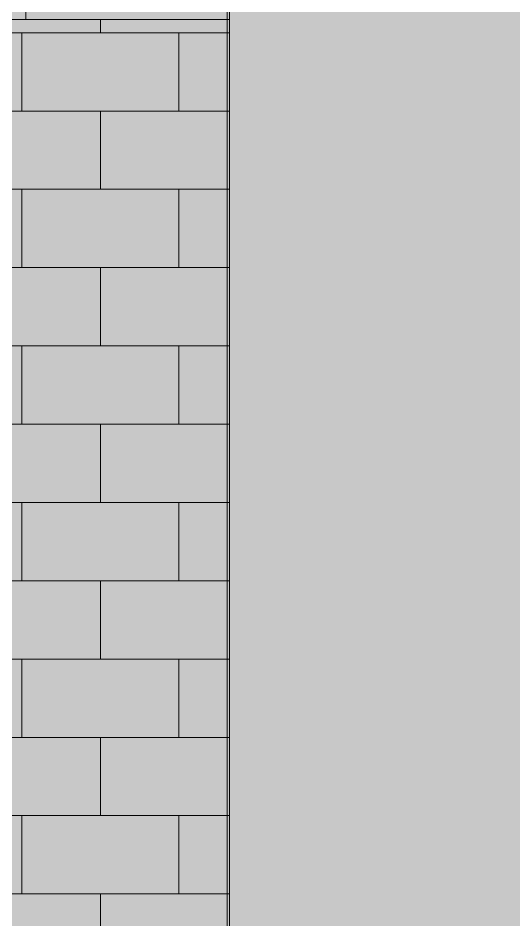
# Model space of a CAD drawing. Header units: millimetres. Extents: x 141848 to 1648660, y -821378 to -151356.
# Drawn here: x 462976 to 466140, y -259166 to -253406 of the extents above; entities that cross this region are included whole.
import ezdxf

# ---------------------------------------------------------------- set-up
doc = ezdxf.new("R2010")
doc.units = ezdxf.units.MM
doc.header["$MEASUREMENT"] = 0
doc.layers.add('Sols_ Dalles', color=7, linetype='Continuous')

# ---------------------------------------------------------------- blocks, each defined once
blk = doc.blocks.new('Dalle_30_2', base_point=(380203, -171995.6))
at = {"layer": 'Sols_ Dalles', "linetype": 'Continuous', "lineweight": 0, "true_color": 0x2e271c}
blk.add_hatch(color=250, dxfattribs=at).paths.add_polyline_path([(380203, -171995.6), (380203, -230015.6), (380203, -260810.6), (415474.6, -260810.6), (415474.6, -260795.6), (415474.6, -258650), (415474.6, -258010.6), (415474.6, -222495.6), (405655.1, -222495.6), (405655.1, -218295.6), (415454.1, -218295.6), (415454.1, -204495.6), (412055.1, -204495.6), (412055.1, -201780.6), (412055.1, -189810.6), (436505.1, -189810.6), (436505.1, -253395.6), (436505.1, -253415.6), (437905.1, -253415.6), (437905.1, -253395.6), (437905.1, -188410.6), (410655.1, -188410.6), (410655.1, -200380.6), (410655.1, -205895.6), (414054.1, -205895.6), (414054.1, -216895.6), (404255.1, -216895.6), (404255.1, -223895.6), (414054.1, -223895.6), (414054.1, -258650), (414054.1, -259410.6), (382689.7, -259410.6), (381560.2, -259410.6), (381560.2, -231415.6), (381560.2, -173395.6), (462925.6, -173395.6), (462925.6, -253415.6), (464325.6, -253415.6), (464325.6, -171995.6)])
at = {"layer": 'Sols_ Dalles', "color": 250, "linetype": 'Continuous', "lineweight": 5, "true_color": 0x1f1f1f, "flags": 128}
blk.add_lwpolyline([(462925.6, -173395.6), (462925.6, -253415.6), (464325.6, -253415.6), (464325.6, -171995.6)], dxfattribs=at)
blk = doc.blocks.new('Dalle_31_2', base_point=(360548, -295062.6))
at = {"linetype": 'Continuous', "lineweight": 0, "true_color": 0x6f6f6f}
h = blk.add_hatch(color=8, dxfattribs=at)
h.paths.add_polyline_path([(360548, -295062.6), (487920.3, -293826.9), (487920.3, -270902.7), (487462.6, -270902.7), (472885.8, -271040.8), (472885.8, -271062.3, 0.001346), (472885.8, -271073), (472896.7, -273095.2, -0.414214), (470907.5, -275106), (462184.1, -275106, -0.005189), (462131, -275116.1), (454147.5, -275196.2), (438770.5, -275253.2, -0.386553), (436572.6, -273475.4, -0.025189), (436562.2, -273329.3), (436569.5, -267730.3, -0.098562), (436800.2, -266943.7), (436817.2, -266951.5, -0.258849), (438655, -265605.8), (438652.7, -265587.3), (439337.1, -265587.3), (439337.1, -265687.3), (439337.1, -270687.3), (469237.1, -270687.3), (469237.1, -265687.3), (470907.5, -265687.3), (472605.1, -265687.3), (472605.1, -163737.6), (371862.6, -163737.6), (371862.6, -271040.6), (371883, -271040.6), (371883.2, -272000.5), (371882.7, -272000.5, -0.409427), (367883.2, -275935), (360548, -275935)])
h.paths.add_polyline_path([(377135.1, -260640), (373845.1, -260640), (373845.1, -248365), (373845.1, -243090), (373845.1, -242190), (377135.1, -242190)], flags=0)
h.paths.add_polyline_path([(380203, -193810.6), (380203, -171995.6), (431505.8, -171995.6), (464309.6, -171995.6), (464309.6, -262265.6), (464309.6, -262365.6), (438593.7, -262350.6), (437925.6, -262350.6), (436549.6, -262350.6), (436549.6, -189810.6), (412055.1, -189810.6), (412055.1, -201780.6), (412055.1, -204495.6), (415454.1, -204495.6), (415454.1, -208495.6), (415454.1, -218295.6), (405655.1, -218295.6), (405655.1, -222495.6), (415474.6, -222495.6), (415474.6, -260810.6), (380203, -260810.6), (380203, -230015.6)], flags=0)
h.paths.add_polyline_path([(381436.6, -269433.9, -0.090319), (381558.3, -268727.6, -0.201449), (382612.2, -267592.7, -0.104211), (383417.5, -267415.1), (384017.5, -267409.4, -0.104045), (384824.9, -267571.2, -0.238255), (385983.8, -268953.3, -0.055189), (386036.4, -269390.3), (386038.4, -269611.4), (386050.6, -270890.3), (385792.1, -271892.8, -0.267949), (384069.6, -272909.1), (383469.6, -272914.8, -0.193717), (382078.8, -272370.2, -0.070569), (381728.2, -271931.3, -0.131652), (381450.8, -270933.8)], flags=0)
h.paths.add_polyline_path([(392016.5, -273452.1), (392030, -267377.8, -0.380557), (394016.5, -265609.8), (394094.2, -265609.8), (394094.2, -270609.8), (409094.2, -270609.8), (409094.2, -265609.8), (414055.7, -265609.8, -0.414214), (415555.7, -267109.8), (415555.7, -273660.7, -0.345502), (413836.8, -275433.4), (394027.3, -275599, -0.415791), (392016.5, -273599)], flags=0)
h.paths.add_polyline_path([(424209.6, -271504.1, -0.134474), (423930.5, -270484.9), (423930.5, -268984.9, -0.414214), (425930.5, -266984.9), (426530.5, -266984.9, -0.414214), (428530.5, -268984.9), (428530.5, -270484.9, -0.12882), (428273.5, -271465.6, -0.270936), (426530.5, -272484.9), (425930.5, -272484.9, -0.26498)], flags=0)
at = {"color": 9, "linetype": 'Continuous', "lineweight": 5, "flags": 128}
blk.add_lwpolyline([(380203, -193810.6), (380203, -230015.6), (380203, -260810.6), (415474.6, -260810.6), (415474.6, -222495.6), (405655.1, -222495.6), (405655.1, -218295.6), (415454.1, -218295.6), (415454.1, -208495.6), (415454.1, -204495.6), (412055.1, -204495.6), (412055.1, -201780.6), (412055.1, -189810.6), (436549.6, -189810.6), (436549.6, -262350.6), (437925.6, -262350.6), (438593.7, -262350.6), (464309.6, -262365.6), (464309.6, -262265.6), (464309.6, -171995.6), (431505.8, -171995.6), (380203, -171995.6)], close=True, dxfattribs=at)
blk = doc.blocks.new('Dalle_41_2', base_point=(436549.6, -253415.6))
at = {"layer": 'Sols_ Dalles', "linetype": 'Continuous', "lineweight": 0, "true_color": 0x2e271c}
blk.add_hatch(color=250, dxfattribs=at).paths.add_polyline_path([(436549.6, -253415.6), (436549.6, -262350.9), (464309.6, -262365.6), (464309.6, -253415.6), (462925.6, -253415.6), (462925.6, -261165.6), (450865.6, -261165.6), (450865.6, -259365.6), (449225.6, -259365.6), (449225.6, -261165.6), (437925.1, -261165.6), (437925.1, -257683.7), (439425.1, -257683.7), (439425.1, -256655.6), (437925.1, -256655.6), (437925.1, -253415.6)])
at = {"layer": 'Sols_ Dalles', "color": 250, "linetype": 'Continuous', "lineweight": 5, "true_color": 0x1f1f1f, "flags": 128}
blk.add_lwpolyline([(436549.6, -253415.6), (436549.6, -262350.9), (464309.6, -262365.6), (464309.6, -253415.6), (462925.6, -253415.6), (462925.6, -261165.6), (450865.6, -261165.6), (450865.6, -259365.6), (449225.6, -259365.6), (449225.6, -261165.6), (437925.1, -261165.6), (437925.1, -257683.7), (439425.1, -257683.7), (439425.1, -256655.6), (437925.1, -256655.6), (437925.1, -253415.6)], close=True, dxfattribs=at)
blk = doc.blocks.new('Tôle profilée 25_6')
at = {"color": 7, "linetype": 'Continuous', "lineweight": 5}
blk.add_line((0, 123.5), (0, 0), dxfattribs=at)

msp = doc.modelspace()

# ---------------------------------------------------------------- hatches: boundary and pattern name
at = {"linetype": 'Continuous', "lineweight": 5}
h = msp.add_hatch(dxfattribs=at)
h.set_pattern_fill('Panneau_100x50_0002', color=9, style=0, pattern_type=2)
h.set_pattern_definition([(0, (0, 0), (0, 500), []), (90, (0, 0), (-1000, 0), [500, -500]), (90, (500, 500), (-1000, 0), [500, -500])])
h.paths.add_polyline_path([(436505.061, -262550.571), (436505.061, -255066.557), (436525.061, -255066.557), (436525.061, -253415.571), (437925.061, -253415.571), (437925.061, -256655.571), (439725.061, -256655.571), (439725.061, -257683.66), (437925.061, -257683.66), (437925.061, -261165.571), (449225.553, -261165.571), (449225.553, -259365.571), (450865.553, -259365.571), (450865.553, -261165.571), (462925.553, -261165.571), (462925.553, -253415.571), (464325.553, -253415.571), (464325.553, -262465.571), (464309.564, -262465.571), (462925.553, -262565.571), (439325.553, -262565.571), (436549.587, -262565.571), (436549.587, -262550.571)])

# ---------------------------------------------------------------- linework, layer by layer
at = {"color": 7, "linetype": 'Continuous', "lineweight": 5, "flags": 128}
msp.add_lwpolyline([(436505.061, -262550.571), (436505.061, -255066.557), (436525.061, -255066.557), (436525.061, -253415.571), (437925.061, -253415.571), (437925.061, -256655.571), (439725.061, -256655.571), (439725.061, -257683.66), (437925.061, -257683.66), (437925.061, -261165.571), (449225.553, -261165.571), (449225.553, -259365.571), (450865.553, -259365.571), (450865.553, -261165.571), (462925.553, -261165.571), (462925.553, -253415.571), (464325.553, -253415.571), (464325.553, -262465.571), (464309.564, -262465.571), (462925.553, -262565.571), (439325.553, -262565.571), (436549.587, -262565.571), (436549.587, -262550.571)], close=True, dxfattribs=at)

# ---------------------------------------------------------------- block references
at = {"color": 9, "linetype": 'Continuous', "lineweight": 5}
msp.add_blockref('Dalle_31_2', (360547.961, -295062.571), dxfattribs=at)
at = {"color": 7, "linetype": 'Continuous', "lineweight": 5, "xscale": -1, "zscale": 1000}
msp.add_blockref('Tôle profilée 25_6', (463025.553, -253415.571), dxfattribs=at)
at = {"layer": 'Sols_ Dalles', "color": 250, "linetype": 'Continuous', "lineweight": 5, "true_color": 0x1f1f1f}
for name, p in [('Dalle_30_2', (380202.952, -171995.57)), ('Dalle_41_2', (436549.587, -253415.571))]:
    msp.add_blockref(name, p, dxfattribs=at)

doc.saveas('drawing.dxf')
